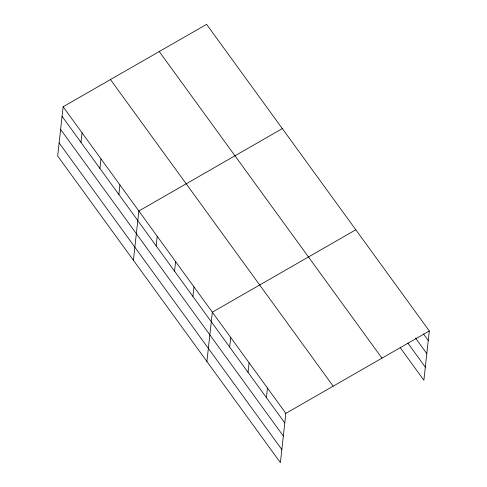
<?xml version="1.0" encoding="UTF-8"?>
<svg xmlns="http://www.w3.org/2000/svg" width="487" height="487" viewBox="0 0 487 487"><rect width="100%" height="100%" fill="white"/><g stroke="black" fill="none" stroke-linecap="round" stroke-linejoin="round"><path stroke-width="0.73" d="M63.127 106.756L57.685 156.041L280.402 462.65L285.845 413.366L63.127 106.756L206.598 24.35L429.315 330.959L423.873 380.244L400.247 347.718M81 142.399L82.06 132.817M99.932 168.459L100.992 158.884M118.865 194.52L119.918 184.944M133.408 260.289L138.85 211.005L282.32 128.598M156.169 245.88L157.222 236.298M174.541 271.174L175.6 261.592M192.913 296.467L193.972 286.892M206.908 361.47L212.35 312.185L355.82 229.779M229.663 347.061L230.722 337.479M248.041 372.354L249.094 362.772M266.413 397.648L267.473 388.072M285.845 413.366L429.315 330.959M423.447 333.912L428.256 340.535M415.435 337.978L426.813 353.641M407.82 343.049L425.321 367.137M159.249 51.543L381.966 358.152M110.47 79.564L333.187 386.173M62.068 116.338L284.785 422.941M60.625 129.439L283.343 436.048M59.134 142.941L281.851 449.55"/></g></svg>
